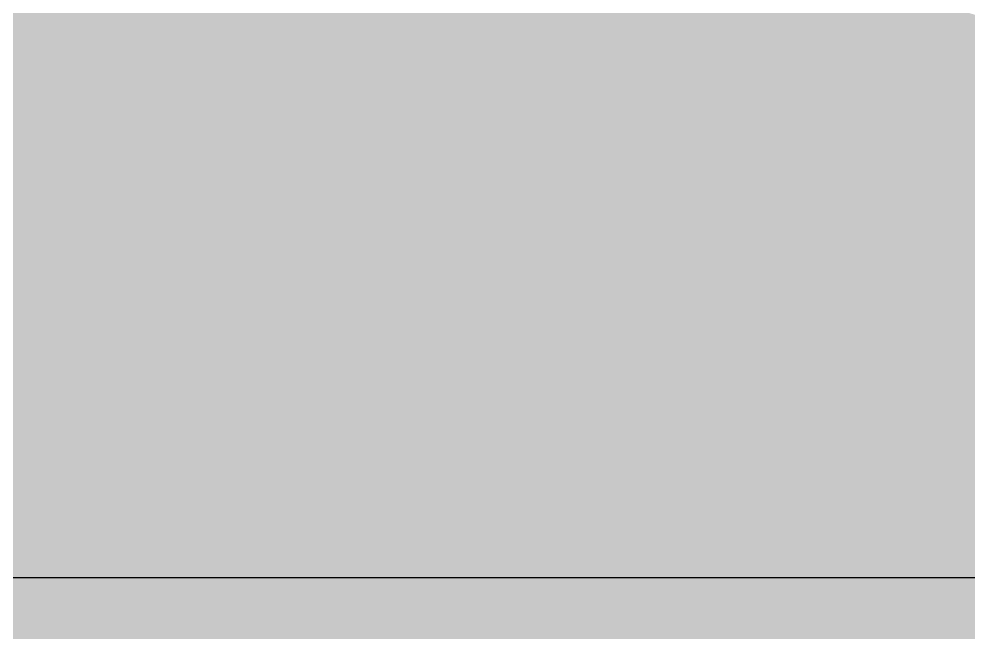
# Model space of a CAD drawing. Header units: millimetres. Extents: x -60 to 576, y -39 to 287.
# Drawn here: x 247.77 to 288.01, y 147.45 to 173.44 of the extents above; entities that cross this region are included whole.
import ezdxf

# ---------------------------------------------------------------- set-up
doc = ezdxf.new("R2010")
doc.units = ezdxf.units.MM
doc.header["$MEASUREMENT"] = 0
doc.layers.add('.1', color=1, linetype='Continuous')
doc.layers.add('M-AC-TEXT', color=7, linetype='Continuous')
doc.styles.add('ar-dim-axis', font='romans.shx', dxfattribs={"width": 0.8})
doc.styles.add('OIP FONT', font='GOTHIC.TTF', dxfattribs={"height": 150})
doc.dimstyles.new('ar-dim-axis', dxfattribs={"dimtxt": 350, "dimasz": 250, "dimexe": 75, "dimexo": 75, "dimgap": 200, "dimtad": 1, "dimdec": 0, "dimzin": 12, "dimdsep": 46, "dimtxsty": 'ar-dim-axis', "dimblk": 'ARCHTICK', "dimcen": 120, "dimclrd": 11, "dimclre": 8, "dimclrt": 4, "dimadec": 0, "dimazin": 3, "dimtm": 1, "dimtfac": 1, "dimtdec": 0, "dimtix": 1, "dimtmove": 2, "dimatfit": 3, "dimldrblk": 'ARCHTICK', "dimfxl": 1, "dimtolj": 1, "dimtzin": 0, "dimarcsym": 1})

# ---------------------------------------------------------------- blocks, each defined once
blk = doc.blocks.new('_ARCHTICK')
at = {"color": 0, "linetype": 'ByBlock', "const_width": 0.15}
blk.add_lwpolyline([(-0.5, -0.5), (0.5, 0.5)], dxfattribs=at)

msp = doc.modelspace()

# ---------------------------------------------------------------- linework, layer by layer
at = {"layer": '.1', "color": 0}
msp.add_line((312.9740070002592, 149.7866794857505), (213.6980672216, 149.7866794857505), dxfattribs=at)

# ---------------------------------------------------------------- leaders
at = {"layer": 'M-AC-TEXT', "annotation_type": 0, "has_hookline": 1, "text_width": 1.459810014086044}
for points, hookline_direction in [([(251.8984691044598, 135.5721855694722), (252.0251311143995, 135.8201706379963), (252.4010728676494, 135.8213348537458)], 0), ([(354.2658596472438, 135.0908993363758), (354.1391976373041, 135.3388844048998), (353.7632558840541, 135.3400486206494)], 1), ([(368.2656713466376, 133.951566594931), (368.1390093366979, 134.199551663455), (367.7630675834479, 134.2007158792046)], 1), ([(374.2671354703115, 133.9417222192904), (374.1404734603718, 134.1897072878144), (373.7645317071219, 134.190871503564)], 1), ([(361.1153518016044, 128.9151392931197), (360.9886897916647, 129.1631243616437), (360.6127480384147, 129.1642885773933)], 1), ([(263.8716847568867, 127.7766674326175), (263.745022746947, 128.0246525011415), (263.369080993697, 128.0258167168911)], 1), ([(263.9804667104872, 127.7720095233379), (264.1071287204269, 128.0199945918619), (264.4830704736769, 128.0211588076115)], 0), ([(376.1183867819427, 126.1084198745364), (375.991724772003, 126.3564049430605), (375.615783018753, 126.3575691588101)], 1), ([(368.1673873379268, 125.5478571371989), (368.040725327987, 125.795842205723), (367.6647835747371, 125.7970064214726)], 1), ([(285.5342887827219, 121.9321144704794), (285.6609507926617, 122.1800995390034), (286.0368925459115, 122.181263754753)], 0), ([(285.5450646515437, 120.4189826034888), (285.6717266614835, 120.6669676720129), (286.0476684147334, 120.6681318877625)], 0), ([(166.3087779186955, 117.8575477383312), (166.4354399286352, 118.1055328068553), (166.8113816818852, 118.1066970226049)], 0), ([(376.1126767084288, 115.3460600171191), (375.986014698489, 115.5940450856431), (375.6100729452391, 115.5952093013927)], 1), ([(259.0476390550466, 107.9212809080189), (259.1743010649863, 108.169265976543), (259.5502428182363, 108.1704301922926)], 0), ([(265.0422435107603, 107.9070352782199), (265.1689055207, 108.155020346744), (265.5448472739499, 108.1561845624936)], 0), ([(251.890668285002, 106.7939448876371), (252.0173302949417, 107.0419299561612), (252.3932720481916, 107.0430941719108)], 0), ([(354.2655754068591, 106.3453123011548), (354.1389133969194, 106.5932973696789), (353.7629716436695, 106.5944615854284)], 1), ([(178.8770116382127, 105.216038355479), (179.0036736481524, 105.464023424003), (179.3796154014024, 105.4651876397526)], 0), ([(273.5634796988888, 104.7620418686955), (273.4368176889491, 105.0100269372195), (273.0608759356992, 105.0111911529691)], 1), ([(395.2208250263756, 100.370815613472), (395.0941630164359, 100.618800681996), (394.718221263186, 100.6199648977456)], 1)]:
    msp.add_leader(points, dimstyle='ar-dim-axis', override={"dimtxt": 150, "dimasz": 150, "dimgap": 200, "dimtad": 0, "dimtih": 1, "dimtoh": 1, "dimtxsty": 'OIP FONT', "dimclrd": 256, "dimclre": 256, "dimclrt": 256, "dimfxl": 0.2, "dimfxlon": 1, "dimlwd": 65535, "dimlwe": 65535}, dxfattribs=dict(at, hookline_direction=hookline_direction))

doc.saveas('drawing.dxf')
